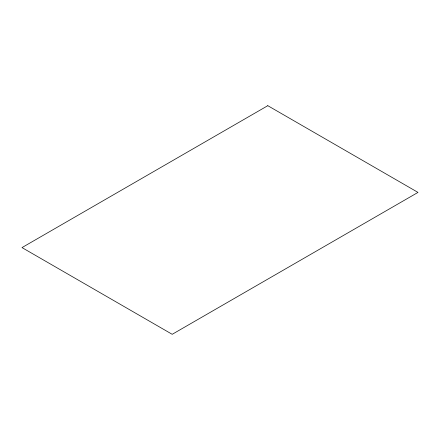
<?xml version="1.0" encoding="UTF-8"?>
<svg xmlns="http://www.w3.org/2000/svg" width="440" height="440" viewBox="0 0 440 440"><rect width="100%" height="100%" fill="white"/><g stroke="black" fill="none" stroke-linecap="round" stroke-linejoin="round"><path stroke-width="0.66" d="M267.795 105.688L22 247.594L172.205 334.312L418 192.406L267.795 105.688"/></g></svg>
